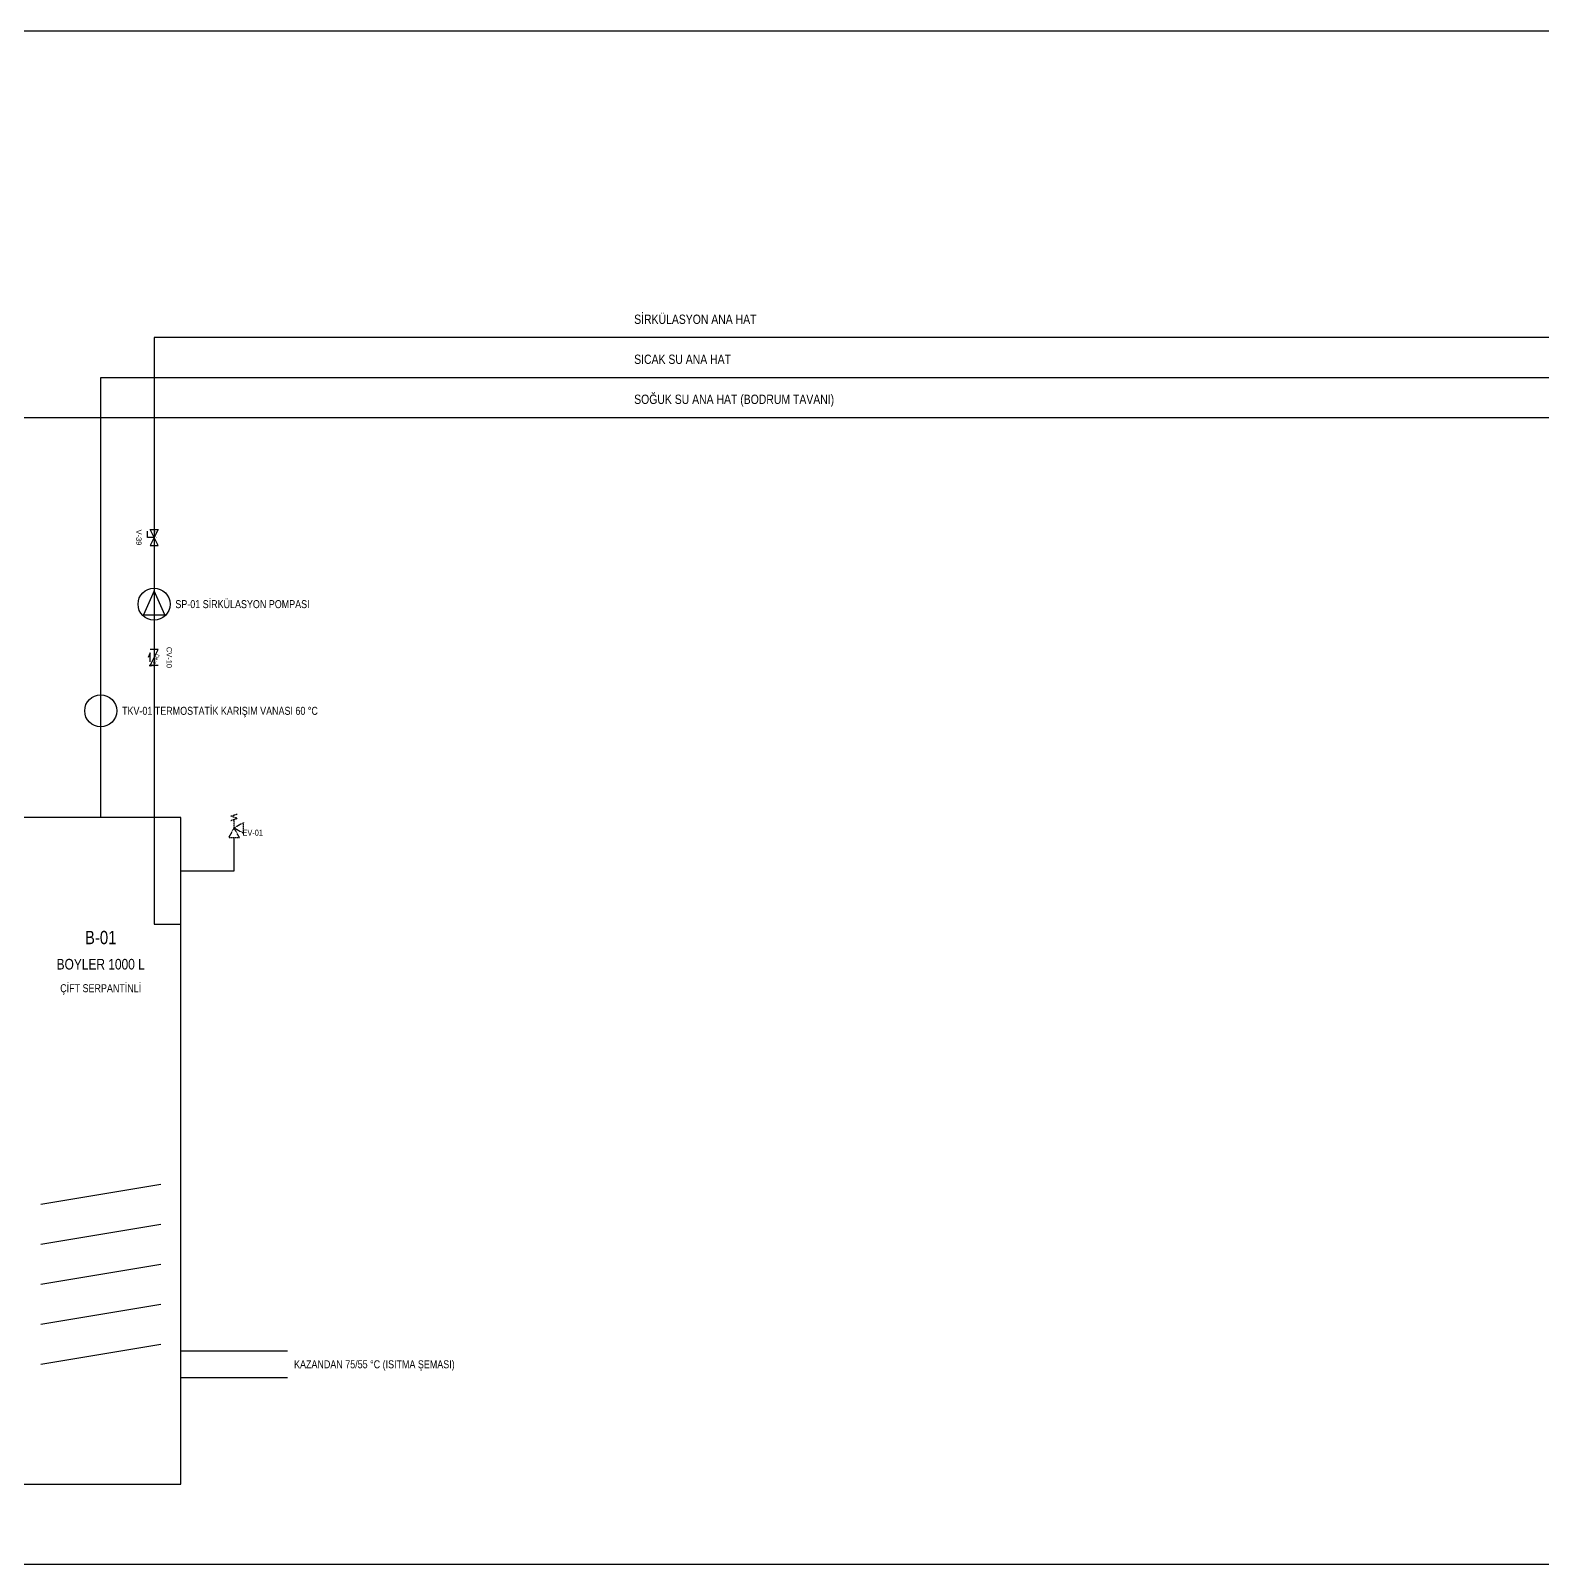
# Model space of a CAD drawing. Header units: centimetres. Extents: x 247996 to 314900, y -468471 to -440326.
# Drawn here: x 260748 to 261881, y -447000 to -445850 of the extents above; entities that cross this region are included whole.
import ezdxf
from ezdxf.enums import TextEntityAlignment as Align

# ---------------------------------------------------------------- set-up
doc = ezdxf.new("R2010")
doc.units = ezdxf.units.CM
for name, pattern in [('0', [500, 500]), ('BASMA HATTI', [0.375, 0.25, -0.125]), ('ISITMA DONUS HATTI', [1.66, 1.57, -0.02, -0.07])]:
    doc.linetypes.add(name, pattern=pattern)
for name, color, linetype in [('SCOTT-MTY-CİHAZ', 135, 'Continuous'), ('SCOTT-MTY-SEMA', 8, 'Continuous'), ('SCOTT-MTY-SIRKULASYON-BORU', 31, 'Continuous'), ('SCOTT-MTY-TES-YAZI', 7, 'Continuous'), ('SCOTT-MTY-VANA', 1, 'Continuous')]:
    doc.layers.add(name, color=color, linetype=linetype)
for name, color, linetype, lineweight in [('SCOTT-MTY-ISITMA-DONUS-BORU', 30, 'ISITMA DONUS HATTI', 30), ('SCOTT-MTY-ISITMA-GIDIS-BORU', 10, 'Continuous', 30), ('SCOTT-MTY-SICAKSU-BORU', 1, 'BASMA HATTI', 30), ('SCOTT-MTY-SOGUKSU-BORU', 5, '0', 30), ('SCOTT-MTY-TEMIZSU-CAP', 101, 'Continuous', 30)]:
    doc.layers.add(name, color=color, linetype=linetype, lineweight=lineweight)
doc.styles.add('CAP', font='wturkce.SHX', dxfattribs={"width": 0.65})
doc.styles.add('ROTAS', font='arial.ttf')

# ---------------------------------------------------------------- blocks, each defined once
blk = doc.blocks.new('Y-EMNIYET')
blk.add_line((0, 9), (0, 16))
blk.add_lwpolyline([(-3, 16), (3, 18), (-3, 20), (3, 22)])
for points in [[(-5, 0), (5, 0), (0, 9)], [(0, 9), (9, 4), (9, 14)]]:
    blk.add_lwpolyline(points, close=True)
blk = doc.blocks.new('MTY-CEKVALF VANA')
at = {"layer": 'SCOTT-MTY-VANA'}
h = blk.add_hatch(color=256, dxfattribs=at)
edge = h.paths.add_edge_path()
edge.add_arc((-10, 5), 1.41, 180, 540, ccw=False)
for p, q in [((-10, -5), (-10, 5)), ((-10, 5), (10, -5)), ((-5.6, 5), (5.6, 5)), ((5.6, 5), (0, 7.3)), ((10, -5), (10, 5))]:
    blk.add_line(p, q, dxfattribs=at)
at = {"layer": 'SCOTT-MTY-VANA', "style": 'CAP', "width": 0.65}
blk.add_attdef('CAP', (5.3, -2.7), '', height=5, rotation=153.4349, dxfattribs=at)
blk = doc.blocks.new('MTY-KURESEL VANA')
at = {"layer": 'SCOTT-MTY-VANA'}
for p, q in [((0, 0), (0, 8)), ((0, 8), (8, 8))]:
    blk.add_line(p, q, dxfattribs=at)
blk.add_lwpolyline([(-10, 5), (-10, -5), (10, 5), (10, -5), (-10, 5)], dxfattribs=at)
blk.add_attdef('CAP', (-1.1, -2.7), '', height=2.5, dxfattribs=at)

msp = doc.modelspace()

# ---------------------------------------------------------------- linework, layer by layer
at = {"layer": 'SCOTT-MTY-CİHAZ'}
for points in [[(260832, -446288), (260848, -446288), (260840, -446270)], [(260740, -446940), (260860, -446940), (260860, -446440), (260740, -446440)]]:
    msp.add_lwpolyline(points, close=True, dxfattribs=at)
for centre in [(260840, -446280), (260800, -446360)]:
    msp.add_circle(centre, 12, dxfattribs=at)
at = {"layer": 'SCOTT-MTY-ISITMA-DONUS-BORU'}
msp.add_lwpolyline([(260860, -446860), (260940, -446860)], dxfattribs=at)
at = {"layer": 'SCOTT-MTY-ISITMA-GIDIS-BORU'}
for points in [[(260755, -446730), (260845, -446715)], [(260755, -446760), (260845, -446745)], [(260755, -446790), (260845, -446775)], [(260755, -446820), (260845, -446805)], [(260755, -446850), (260845, -446835)], [(260860, -446840), (260940, -446840)]]:
    msp.add_lwpolyline(points, dxfattribs=at)
at = {"layer": 'SCOTT-MTY-SEMA'}
for points in [[(258900, -445850), (276550, -445850)], [(258900, -447000), (276550, -447000)]]:
    msp.add_lwpolyline(points, dxfattribs=at)
at = {"layer": 'SCOTT-MTY-SICAKSU-BORU'}
for points in [[(260800, -446440), (260800, -446110), (276300, -446110)], [(260860, -446480), (260900, -446480), (260900, -446455)]]:
    msp.add_lwpolyline(points, dxfattribs=at)
at = {"layer": 'SCOTT-MTY-SIRKULASYON-BORU'}
msp.add_lwpolyline([(276300, -446080), (260840, -446080), (260840, -446520), (260860, -446520)], dxfattribs=at)
at = {"layer": 'SCOTT-MTY-SOGUKSU-BORU'}
msp.add_lwpolyline([(260280, -446640), (260340, -446640), (260340, -446140), (276300, -446140)], dxfattribs=at)

# ---------------------------------------------------------------- block references
at = {"layer": 'SCOTT-MTY-SICAKSU-BORU', "xscale": 0.8, "yscale": 0.8}
msp.add_blockref('Y-EMNIYET', (260900, -446455), dxfattribs=at)
at = {"layer": 'SCOTT-MTY-VANA', "xscale": 0.6, "yscale": 0.6, "rotation": 90}
msp.add_blockref('MTY-KURESEL VANA', (260840, -446230), dxfattribs=at).add_auto_attribs({'CAP': 'DN25'})
at = {"layer": 'SCOTT-MTY-VANA'}
ref = msp.add_blockref('MTY-CEKVALF VANA', (260840, -446320), dxfattribs=dict(at, xscale=0.6, yscale=0.6, rotation=90))
ref.add_attrib('CAP', 'DN25', (260841.6, -446316.8), dxfattribs={"height": 3, "rotation": 243.4349, "style": 'CAP'})

# ---------------------------------------------------------------- texts
at = {"layer": 'SCOTT-MTY-CİHAZ', "style": 'ROTAS', "width": 0.8}
for s, p in [('SP-01 SİRKÜLASYON POMPASI', (260856, -446280)), ('TKV-01 TERMOSTATİK KARIŞIM VANASI 60 °C', (260816, -446360))]:
    msp.add_text(s, height=6, dxfattribs=at).set_placement(p, align=Align.MIDDLE_LEFT)
for s, height, p in [('B-01', 10, (260800, -446530)), ('BOYLER 1000 L', 8, (260800, -446550)), ('ÇİFT SERPANTİNLİ', 6, (260800, -446568))]:
    msp.add_text(s, height=height, dxfattribs=at).set_placement(p, align=Align.MIDDLE_CENTER)
at = {"layer": 'SCOTT-MTY-TEMIZSU-CAP', "style": 'ROTAS', "width": 0.8}
for s, p in [('SİRKÜLASYON ANA HAT', (261200, -446072)), ('SICAK SU ANA HAT', (261200, -446102)), ('SOĞUK SU ANA HAT (BODRUM TAVANI)', (261200, -446132))]:
    msp.add_text(s, height=7, dxfattribs=at).set_placement(p, align=Align.BOTTOM_LEFT)
at = {"layer": 'SCOTT-MTY-TES-YAZI', "style": 'ROTAS', "width": 0.8}
msp.add_text('KAZANDAN 75/55 °C (ISITMA ŞEMASI)', height=6, dxfattribs=at).set_placement((260945, -446850), align=Align.MIDDLE_LEFT)
at = {"layer": 'SCOTT-MTY-VANA', "style": 'ROTAS', "width": 0.8}
for s, p in [('V-39', (260828.6, -446230)), ('CV-10', (260851.4, -446320))]:
    msp.add_text(s, height=4, rotation=-90, dxfattribs=at).set_placement(p, align=Align.MIDDLE_CENTER)
msp.add_text('EV-01', height=4.5, dxfattribs=at).set_placement((260914, -446455), align=Align.BOTTOM_CENTER)

doc.saveas('drawing.dxf')
